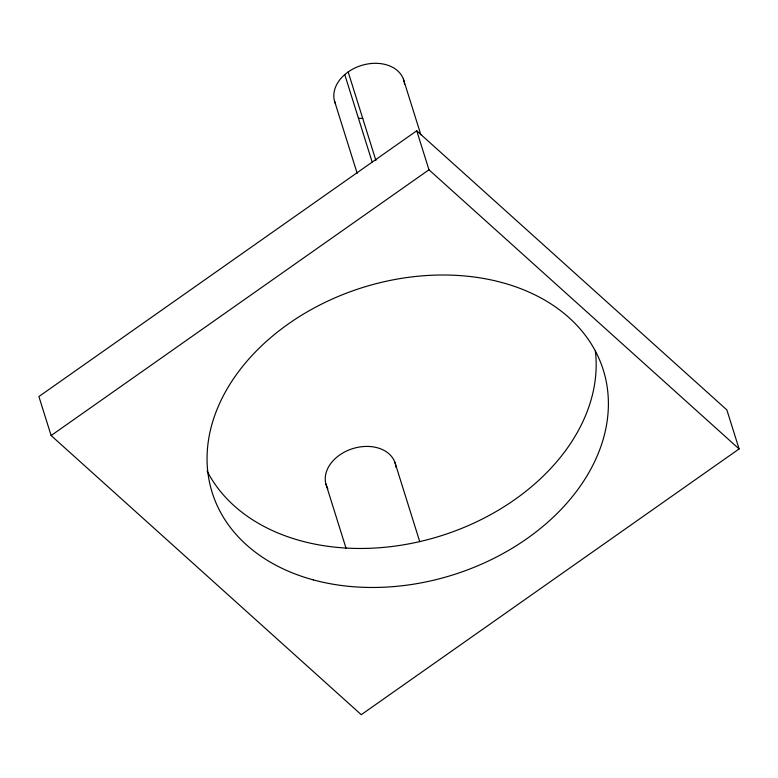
<?xml version="1.0" encoding="UTF-8"?>
<svg xmlns="http://www.w3.org/2000/svg" width="778" height="778" viewBox="0 0 778 778"><rect width="100%" height="100%" fill="white"/><g stroke="black" fill="none" stroke-linecap="round" stroke-linejoin="round"><path stroke-width="1.17" d="M335.619 104.077A36.167 26.578 -17.4 0 1 344.761 74.591L348.165 71.936A36.167 26.578 -17.4 0 1 384.031 64.195A36.167 26.578 -17.4 0 1 404.541 84.121M416.736 130.782L38.9 396.537L51.124 435.544L361.264 714.69L739.1 448.935L726.876 409.928L416.736 130.782L428.96 169.789L739.1 448.935M51.124 435.544L428.96 169.789M403.442 79.23L420.879 134.857M348.165 71.936L375.9 160.463M344.761 74.591L372.137 161.97M334.482 100.936L357.18 173.368M394.893 462.336L419.75 541.663M325.933 484.042L346.103 548.432M595.365 351.102A204.945 150.621 -17.4 0 1 439.395 536.305A204.945 150.621 -17.4 0 1 207.074 470.972M327.839 488.681A36.167 26.578 -17.4 0 1 352.658 448.643A36.167 26.578 -17.4 0 1 395.992 467.228M362.859 118.451A36.167 26.578 -17.4 0 1 358.541 118.227M313.408 579.911A204.945 150.621 -17.4 0 0 608.279 398.492A204.945 150.621 -17.4 0 0 301.456 315.304A204.945 150.621 -17.4 0 0 313.408 579.911"/></g></svg>
